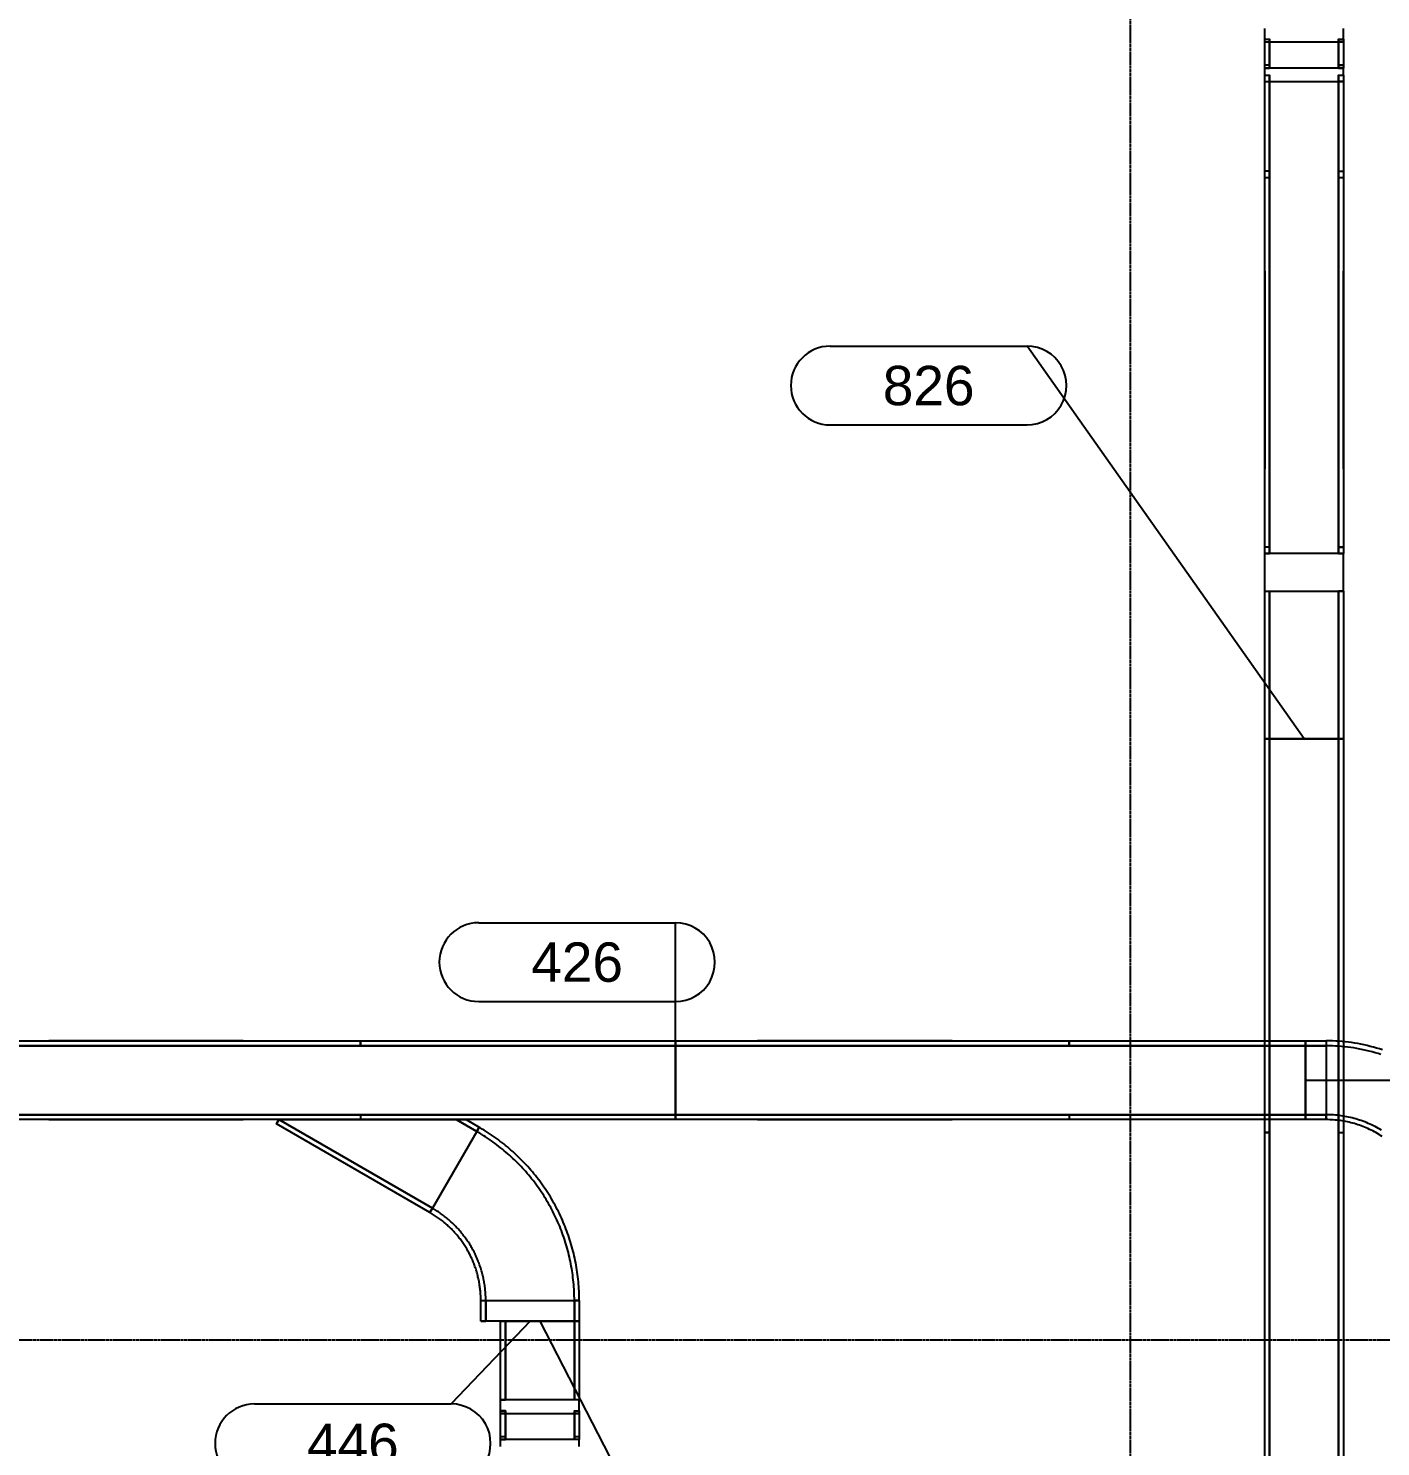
# Model space of a CAD drawing. Header units: inches. Extents: x -21257 to 11444, y 0 to 8704.
# Drawn here: x 1192.2 to 1604.3, y 5811 to 6243.2 of the extents above; entities that cross this region are included whole.
import ezdxf
from ezdxf.enums import TextEntityAlignment as Align

# ---------------------------------------------------------------- set-up
doc = ezdxf.new("R2010")
doc.units = ezdxf.units.IN
doc.header["$MEASUREMENT"] = 0
doc.linetypes.add('CENTER2', pattern=[1.125, 0.75, -0.125, 0.125, -0.125])
for name, color, linetype in [('400-CONV-LAYOUT', 1, 'Continuous'), ('400-CONV-NUMBERS', 1, 'Continuous'), ('800-CONV-LAYOUT', 54, 'Continuous'), ('800-CONV-NUMBERS', 54, 'Continuous'), ('Bldg_Cline', 8, 'CENTER2')]:
    doc.layers.add(name, color=color, linetype=linetype)
doc.styles.get("Standard").update_dxf_attribs({"font": 'helvl.shx'})

# ---------------------------------------------------------------- blocks, each defined once
blk = doc.blocks.new('DCBLOCK')
at = {"linetype": 'Continuous'}
for p, q in [((-0.625, 0), (0, 0)), ((-0.625, -0.25), (0, -0.25))]:
    blk.add_line(p, q, dxfattribs=at)
for centre, start, end in [((-0.625, -0.125), 90, 269.9999), ((0, -0.125), 269.9999, 90)]:
    blk.add_arc(centre, 0.125, start, end)
blk.add_attdef('FORTNAITEM', text='', height=0.125).set_placement((-0.3125, -0.125), align=Align.MIDDLE_CENTER)
at = {"flags": 1}
blk.add_attdef('SERIALNUM', (-0.625, -0.3437), '', height=0.125, dxfattribs=at)
blk = doc.blocks.new('Promise-US15-100330-00-10-003 Bldg Colums')
at = {"layer": 'Bldg_Cline'}
for p, q in [((600, 7193.33), (600, 9.33)), ((72, 5328), (6000, 5328))]:
    blk.add_line(p, q, dxfattribs=at)

msp = doc.modelspace()

# ---------------------------------------------------------------- linework, layer by layer
at = {"layer": '400-CONV-LAYOUT', "linetype": 'Continuous'}
for p, q in [((1293.47, 5933.17, 323.5), (1293.47, 5934.67, 323.5)), ((1293.47, 5934.67, 330), (1293.47, 5933.17, 330)), ((1389.47, 5933.17, 323.5), (1389.47, 5934.67, 323.5)), ((1389.47, 5934.67, 330), (1389.47, 5933.17, 330)), ((1389.47, 5934.67, 323.5), (1389.47, 5933.17, 323.5)), ((1389.47, 5934.67, 330), (1389.47, 5933.17, 330)), ((1509.47, 5934.67, 330), (1509.47, 5933.17, 330)), ((1509.47, 5933.17, 323.5), (1509.47, 5934.67, 323.5)), ((1581.47, 5934.67, 330), (1581.47, 5933.17, 330)), ((1581.47, 5934.67, 323.5), (1581.47, 5933.17, 323.5)), ((1581.47, 5934.67, 330), (1581.47, 5933.17, 330)), ((1581.47, 5933.17, 320.5), (1581.47, 5934.67, 320.5)), ((1587.72, 5934.67, 330), (1587.72, 5933.17, 330)), ((1587.72, 5934.67, 320.5), (1587.72, 5933.17, 320.5)), ((1293.47, 5933.17, 330), (1293.47, 5933.17, 323.5)), ((1389.47, 5933.17, 330), (1389.47, 5933.17, 323.5)), ((1389.47, 5933.17, 323.5), (1389.47, 5933.17, 330)), ((1509.47, 5933.17, 330), (1509.47, 5933.17, 323.5)), ((1581.47, 5933.17, 323.5), (1581.47, 5933.17, 330)), ((1581.47, 5933.17, 330), (1581.47, 5933.17, 320.5)), ((1587.72, 5933.17, 320.5), (1587.72, 5933.17, 330)), ((1293.47, 5912.17, 323.5), (1293.47, 5910.67, 323.5)), ((1293.47, 5912.17, 330), (1293.47, 5912.17, 323.5)), ((1293.47, 5912.17, 330), (1293.47, 5910.67, 330)), ((1389.47, 5912.17, 323.5), (1389.47, 5910.67, 323.5)), ((1389.47, 5912.17, 330), (1389.47, 5912.17, 323.5)), ((1389.47, 5912.17, 330), (1389.47, 5910.67, 330)), ((1389.47, 5912.17, 323.5), (1389.47, 5910.67, 323.5)), ((1389.47, 5912.17, 330), (1389.47, 5912.17, 323.5)), ((1389.47, 5910.67, 330), (1389.47, 5912.17, 330)), ((1509.47, 5912.17, 330), (1509.47, 5910.67, 330)), ((1509.47, 5912.17, 330), (1509.47, 5912.17, 323.5)), ((1509.47, 5912.17, 323.5), (1509.47, 5910.67, 323.5)), ((1581.47, 5910.67, 330), (1581.47, 5912.17, 330)), ((1581.47, 5912.17, 330), (1581.47, 5912.17, 323.5)), ((1581.47, 5912.17, 323.5), (1581.47, 5910.67, 323.5)), ((1581.47, 5912.17, 330), (1581.47, 5910.67, 330)), ((1581.47, 5912.17, 330), (1581.47, 5912.17, 320.5)), ((1581.47, 5912.17, 320.5), (1581.47, 5910.67, 320.5)), ((1587.72, 5910.67, 330), (1587.72, 5912.17, 330)), ((1587.72, 5912.17, 330), (1587.72, 5912.17, 320.5)), ((1587.72, 5912.17, 320.5), (1587.72, 5910.67, 320.5)), ((1330.12, 5855.52, 330), (1331.62, 5855.52, 330)), ((1330.12, 5855.52, 320.5), (1331.62, 5855.52, 320.5)), ((1331.62, 5855.52, 320.5), (1331.62, 5855.52, 330)), ((1360.12, 5855.52, 330), (1358.62, 5855.52, 330)), ((1358.62, 5855.52, 330), (1358.62, 5855.52, 320.5)), ((1358.62, 5855.52, 320.5), (1360.12, 5855.52, 320.5)), ((1330.12, 5849.27, 330), (1331.62, 5849.27, 330)), ((1331.62, 5849.27, 320.5), (1330.12, 5849.27, 320.5)), ((1331.62, 5849.27, 330), (1331.62, 5849.27, 320.5)), ((1337.62, 5849.27, 330), (1336.12, 5849.27, 330)), ((1337.62, 5849.27, 323.5), (1336.12, 5849.27, 323.5)), ((1337.62, 5849.27, 330), (1337.62, 5849.27, 323.5)), ((1360.12, 5849.27, 330), (1358.62, 5849.27, 330)), ((1358.62, 5849.27, 330), (1358.62, 5849.27, 323.5)), ((1358.62, 5849.27, 323.5), (1360.12, 5849.27, 323.5)), ((1358.62, 5849.27, 330), (1360.12, 5849.27, 330)), ((1358.62, 5849.27, 330), (1358.62, 5849.27, 320.5)), ((1358.62, 5849.27, 320.5), (1360.12, 5849.27, 320.5)), ((1336.12, 5825.27, 330), (1337.62, 5825.27, 330)), ((1337.62, 5825.27, 323.5), (1336.12, 5825.27, 323.5)), ((1337.62, 5825.27, 330), (1337.62, 5825.27, 323.5)), ((1360.12, 5825.27, 330), (1358.62, 5825.27, 330)), ((1358.62, 5825.27, 323.5), (1358.62, 5825.27, 330)), ((1360.12, 5825.27, 323.5), (1358.62, 5825.27, 323.5)), ((1337.62, 5821.97, 323.28), (1336.12, 5821.97, 323.28)), ((1337.62, 5821.12, 329.73), (1336.12, 5821.12, 329.73)), ((1337.62, 5821.12, 329.73), (1337.62, 5821.97, 323.28)), ((1358.62, 5821.12, 329.73), (1358.62, 5821.97, 323.28)), ((1358.62, 5821.97, 323.28), (1360.12, 5821.97, 323.28)), ((1360.12, 5821.12, 329.73), (1358.62, 5821.12, 329.73)), ((1337.62, 5814.04, 322.24), (1336.12, 5814.04, 322.24)), ((1337.62, 5813.19, 328.68), (1337.62, 5814.04, 322.24)), ((1358.62, 5814.04, 322.24), (1358.62, 5813.19, 328.68)), ((1360.12, 5814.04, 322.24), (1358.62, 5814.04, 322.24)), ((1336.12, 5813.19, 328.68), (1337.62, 5813.19, 328.68)), ((1360.12, 5813.19, 328.68), (1358.62, 5813.19, 328.68))]:
    msp.add_line(p, q, dxfattribs=at)
at = {"layer": '400-CONV-LAYOUT'}
for p, q in [((1336.12, 5821.97), (1336.12, 5825.27)), ((1360.12, 5821.97), (1360.12, 5825.27)), ((1336.12, 5811.01), (1336.12, 5813.19)), ((1360.12, 5811.01), (1360.12, 5813.19))]:
    msp.add_line(p, q, dxfattribs=at)
for points in [[(1604.91, 5931.92, 320.5), (1603.98, 5932.21, 320.5), (1603.05, 5932.49, 320.5), (1602.12, 5932.76, 320.5), (1601.18, 5933, 320.5), (1600.24, 5933.23, 320.5), (1599.29, 5933.44, 320.5), (1598.34, 5933.64, 320.5), (1597.38, 5933.82, 320.5), (1596.43, 5933.98, 320.5), (1595.47, 5934.13, 320.5), (1594.51, 5934.25, 320.5), (1593.54, 5934.36, 320.5), (1592.57, 5934.46, 320.5), (1591.61, 5934.54, 320.5), (1590.64, 5934.6, 320.5), (1589.67, 5934.64, 320.5), (1588.7, 5934.66, 320.5), (1587.73, 5934.67, 320.5)], [(1604.44, 5930.49, 320.5), (1603.54, 5930.78, 320.5), (1602.63, 5931.05, 320.5), (1601.72, 5931.31, 320.5), (1600.81, 5931.55, 320.5), (1599.89, 5931.77, 320.5), (1598.97, 5931.98, 320.5), (1598.05, 5932.17, 320.5), (1597.12, 5932.34, 320.5), (1596.19, 5932.5, 320.5), (1595.26, 5932.64, 320.5), (1594.32, 5932.76, 320.5), (1593.38, 5932.87, 320.5), (1592.44, 5932.96, 320.5), (1591.5, 5933.04, 320.5), (1590.56, 5933.1, 320.5), (1589.62, 5933.14, 320.5), (1588.67, 5933.17, 320.5), (1587.73, 5933.17, 320.5)], [(1360.12, 5855.52, 320.5), (1360.12, 5856.24, 320.5), (1360.11, 5856.96, 320.5), (1360.09, 5857.68, 320.5), (1360.06, 5858.4, 320.5), (1360.02, 5859.12, 320.5), (1359.97, 5859.84, 320.5), (1359.91, 5860.56, 320.5), (1359.85, 5861.28, 320.5), (1359.78, 5862, 320.5), (1359.7, 5862.72, 320.5), (1359.61, 5863.43, 320.5), (1359.51, 5864.15, 320.5), (1359.4, 5864.86, 320.5), (1359.29, 5865.57, 320.5), (1359.17, 5866.28, 320.5), (1359.03, 5866.99, 320.5), (1358.89, 5867.7, 320.5), (1358.75, 5868.41, 320.5), (1358.59, 5869.11, 320.5), (1358.42, 5869.82, 320.5), (1358.25, 5870.52, 320.5), (1358.07, 5871.21, 320.5), (1357.88, 5871.91, 320.5), (1357.68, 5872.6, 320.5), (1357.48, 5873.3, 320.5), (1357.26, 5873.98, 320.5), (1357.04, 5874.67, 320.5), (1356.81, 5875.35, 320.5), (1356.57, 5876.04, 320.5), (1356.32, 5876.71, 320.5), (1356.07, 5877.39, 320.5), (1355.81, 5878.06, 320.5), (1355.53, 5878.73, 320.5), (1355.26, 5879.4, 320.5), (1354.97, 5880.06, 320.5), (1354.68, 5880.72, 320.5), (1354.37, 5881.37, 320.5), (1354.06, 5882.02, 320.5), (1353.75, 5882.67, 320.5), (1353.42, 5883.32, 320.5), (1353.09, 5883.96, 320.5), (1352.75, 5884.59, 320.5), (1352.4, 5885.23, 320.5), (1352.05, 5885.85, 320.5), (1351.68, 5886.48, 320.5), (1351.31, 5887.1, 320.5), (1350.94, 5887.71, 320.5), (1350.55, 5888.32, 320.5), (1350.16, 5888.93, 320.5), (1349.76, 5889.53, 320.5), (1349.36, 5890.13, 320.5), (1348.94, 5890.72, 320.5), (1348.52, 5891.31, 320.5), (1348.1, 5891.89, 320.5), (1347.66, 5892.46, 320.5), (1347.22, 5893.04, 320.5), (1346.77, 5893.6, 320.5), (1346.32, 5894.16, 320.5), (1345.86, 5894.72, 320.5), (1345.39, 5895.27, 320.5), (1344.92, 5895.81, 320.5), (1344.44, 5896.35, 320.5), (1343.95, 5896.89, 320.5), (1343.46, 5897.41, 320.5), (1342.96, 5897.93, 320.5), (1342.46, 5898.45, 320.5), (1341.95, 5898.96, 320.5), (1341.43, 5899.46, 320.5), (1340.91, 5899.96, 320.5), (1340.38, 5900.45, 320.5), (1339.84, 5900.94, 320.5), (1339.3, 5901.41, 320.5), (1338.76, 5901.89, 320.5), (1338.21, 5902.35, 320.5), (1337.65, 5902.81, 320.5), (1337.09, 5903.26, 320.5), (1336.52, 5903.71, 320.5), (1335.95, 5904.15, 320.5), (1335.37, 5904.58, 320.5), (1334.79, 5905.01, 320.5), (1334.2, 5905.42, 320.5), (1333.61, 5905.84, 320.5), (1333.01, 5906.24, 320.5), (1332.41, 5906.64, 320.5), (1331.8, 5907.03, 320.5), (1331.19, 5907.41, 320.5), (1330.57, 5907.79, 320.5), (1329.95, 5908.15, 320.5), (1329.33, 5908.52, 320.5)], [(1604.63, 5907.43, 320.5), (1604.14, 5907.72, 320.5), (1603.64, 5908.01, 320.5), (1603.14, 5908.28, 320.5), (1602.63, 5908.55, 320.5), (1602.12, 5908.81, 320.5), (1601.6, 5909.06, 320.5), (1601.08, 5909.3, 320.5), (1600.56, 5909.53, 320.5), (1600.03, 5909.75, 320.5), (1599.49, 5909.97, 320.5), (1598.96, 5910.17, 320.5), (1598.42, 5910.36, 320.5), (1597.87, 5910.55, 320.5), (1597.33, 5910.72, 320.5), (1596.78, 5910.89, 320.5), (1596.23, 5911.04, 320.5), (1595.67, 5911.19, 320.5), (1595.11, 5911.32, 320.5), (1594.55, 5911.45, 320.5), (1593.99, 5911.56, 320.5), (1593.43, 5911.67, 320.5), (1592.86, 5911.76, 320.5), (1592.3, 5911.85, 320.5), (1591.73, 5911.93, 320.5), (1591.16, 5911.99, 320.5), (1590.59, 5912.05, 320.5), (1590.02, 5912.09, 320.5), (1589.44, 5912.13, 320.5), (1588.87, 5912.15, 320.5), (1588.3, 5912.17, 320.5), (1587.72, 5912.17, 320.5)], [(1604.77, 5905.56, 320.5), (1604.31, 5905.86, 320.5), (1603.85, 5906.15, 320.5), (1603.38, 5906.43, 320.5), (1602.9, 5906.7, 320.5), (1602.42, 5906.96, 320.5), (1601.94, 5907.22, 320.5), (1601.45, 5907.46, 320.5), (1600.96, 5907.7, 320.5), (1600.46, 5907.93, 320.5), (1599.96, 5908.15, 320.5), (1599.46, 5908.36, 320.5), (1598.95, 5908.57, 320.5), (1598.44, 5908.76, 320.5), (1597.92, 5908.95, 320.5), (1597.41, 5909.12, 320.5), (1596.88, 5909.29, 320.5), (1596.36, 5909.44, 320.5), (1595.83, 5909.59, 320.5), (1595.3, 5909.73, 320.5), (1594.77, 5909.86, 320.5), (1594.24, 5909.98, 320.5), (1593.7, 5910.09, 320.5), (1593.17, 5910.19, 320.5), (1592.63, 5910.28, 320.5), (1592.09, 5910.36, 320.5), (1591.54, 5910.44, 320.5), (1591, 5910.5, 320.5), (1590.46, 5910.55, 320.5), (1589.91, 5910.6, 320.5), (1589.36, 5910.63, 320.5), (1588.82, 5910.65, 320.5), (1588.27, 5910.67, 320.5), (1587.72, 5910.67, 320.5)], [(1358.62, 5855.52, 320.5), (1358.62, 5856.22, 320.5), (1358.61, 5856.93, 320.5), (1358.59, 5857.63, 320.5), (1358.56, 5858.33, 320.5), (1358.52, 5859.03, 320.5), (1358.47, 5859.74, 320.5), (1358.42, 5860.44, 320.5), (1358.36, 5861.14, 320.5), (1358.29, 5861.84, 320.5), (1358.21, 5862.54, 320.5), (1358.12, 5863.24, 320.5), (1358.03, 5863.94, 320.5), (1357.92, 5864.63, 320.5), (1357.81, 5865.33, 320.5), (1357.69, 5866.02, 320.5), (1357.56, 5866.71, 320.5), (1357.42, 5867.4, 320.5), (1357.28, 5868.09, 320.5), (1357.13, 5868.78, 320.5), (1356.97, 5869.46, 320.5), (1356.8, 5870.15, 320.5), (1356.62, 5870.83, 320.5), (1356.44, 5871.51, 320.5), (1356.24, 5872.18, 320.5), (1356.04, 5872.86, 320.5), (1355.83, 5873.53, 320.5), (1355.61, 5874.2, 320.5), (1355.39, 5874.87, 320.5), (1355.16, 5875.53, 320.5), (1354.92, 5876.19, 320.5), (1354.67, 5876.85, 320.5), (1354.41, 5877.51, 320.5), (1354.15, 5878.16, 320.5), (1353.88, 5878.81, 320.5), (1353.6, 5879.45, 320.5), (1353.31, 5880.1, 320.5), (1353.01, 5880.74, 320.5), (1352.71, 5881.37, 320.5), (1352.4, 5882, 320.5), (1352.09, 5882.63, 320.5), (1351.76, 5883.26, 320.5), (1351.43, 5883.88, 320.5), (1351.09, 5884.49, 320.5), (1350.74, 5885.11, 320.5), (1350.39, 5885.72, 320.5), (1350.03, 5886.32, 320.5), (1349.66, 5886.92, 320.5), (1349.29, 5887.52, 320.5), (1348.91, 5888.11, 320.5), (1348.52, 5888.69, 320.5), (1348.12, 5889.28, 320.5), (1347.72, 5889.85, 320.5), (1347.31, 5890.43, 320.5), (1346.89, 5890.99, 320.5), (1346.47, 5891.56, 320.5), (1346.04, 5892.11, 320.5), (1345.6, 5892.67, 320.5), (1345.16, 5893.21, 320.5), (1344.71, 5893.75, 320.5), (1344.26, 5894.29, 320.5), (1343.79, 5894.82, 320.5), (1343.33, 5895.35, 320.5), (1342.85, 5895.87, 320.5), (1342.37, 5896.38, 320.5), (1341.88, 5896.89, 320.5), (1341.39, 5897.39, 320.5), (1340.89, 5897.89, 320.5), (1340.39, 5898.38, 320.5), (1339.88, 5898.87, 320.5), (1339.36, 5899.35, 320.5), (1338.84, 5899.82, 320.5), (1338.32, 5900.29, 320.5), (1337.78, 5900.75, 320.5), (1337.25, 5901.2, 320.5), (1336.7, 5901.65, 320.5), (1336.15, 5902.09, 320.5), (1335.6, 5902.52, 320.5), (1335.04, 5902.95, 320.5), (1334.48, 5903.37, 320.5), (1333.91, 5903.79, 320.5), (1333.34, 5904.2, 320.5), (1332.76, 5904.6, 320.5), (1332.18, 5904.99, 320.5), (1331.59, 5905.38, 320.5), (1331, 5905.76, 320.5), (1330.4, 5906.13, 320.5), (1329.8, 5906.5, 320.5), (1329.19, 5906.86, 320.5), (1328.58, 5907.21, 320.5)], [(1331.62, 5855.52, 320.5), (1331.62, 5855.9, 320.5), (1331.61, 5856.29, 320.5), (1331.6, 5856.67, 320.5), (1331.59, 5857.05, 320.5), (1331.57, 5857.44, 320.5), (1331.54, 5857.82, 320.5), (1331.51, 5858.21, 320.5), (1331.48, 5858.59, 320.5), (1331.44, 5858.97, 320.5), (1331.4, 5859.35, 320.5), (1331.35, 5859.73, 320.5), (1331.3, 5860.12, 320.5), (1331.24, 5860.5, 320.5), (1331.18, 5860.88, 320.5), (1331.11, 5861.25, 320.5), (1331.04, 5861.63, 320.5), (1330.97, 5862.01, 320.5), (1330.89, 5862.39, 320.5), (1330.81, 5862.76, 320.5), (1330.72, 5863.14, 320.5), (1330.63, 5863.51, 320.5), (1330.53, 5863.88, 320.5), (1330.43, 5864.25, 320.5), (1330.32, 5864.62, 320.5), (1330.21, 5864.99, 320.5), (1330.1, 5865.36, 320.5), (1329.98, 5865.72, 320.5), (1329.86, 5866.09, 320.5), (1329.73, 5866.45, 320.5), (1329.6, 5866.81, 320.5), (1329.46, 5867.17, 320.5), (1329.32, 5867.53, 320.5), (1329.18, 5867.88, 320.5), (1329.03, 5868.24, 320.5), (1328.88, 5868.59, 320.5), (1328.72, 5868.94, 320.5), (1328.56, 5869.29, 320.5), (1328.4, 5869.64, 320.5), (1328.23, 5869.99, 320.5), (1328.05, 5870.33, 320.5), (1327.88, 5870.67, 320.5), (1327.69, 5871.01, 320.5), (1327.51, 5871.35, 320.5), (1327.32, 5871.68, 320.5), (1327.13, 5872.01, 320.5), (1326.93, 5872.34, 320.5), (1326.73, 5872.67, 320.5), (1326.52, 5873, 320.5), (1326.32, 5873.32, 320.5), (1326.1, 5873.64, 320.5), (1325.89, 5873.96, 320.5), (1325.67, 5874.27, 320.5), (1325.44, 5874.58, 320.5), (1325.22, 5874.89, 320.5), (1324.98, 5875.2, 320.5), (1324.75, 5875.51, 320.5), (1324.51, 5875.81, 320.5), (1324.27, 5876.11, 320.5), (1324.02, 5876.4, 320.5), (1323.78, 5876.7, 320.5), (1323.52, 5876.99, 320.5), (1323.27, 5877.27, 320.5), (1323.01, 5877.56, 320.5), (1322.75, 5877.84, 320.5), (1322.48, 5878.12, 320.5), (1322.21, 5878.39, 320.5), (1321.94, 5878.66, 320.5), (1321.66, 5878.93, 320.5), (1321.39, 5879.2, 320.5), (1321.1, 5879.46, 320.5), (1320.82, 5879.72, 320.5), (1320.53, 5879.97, 320.5), (1320.24, 5880.22, 320.5), (1319.95, 5880.47, 320.5), (1319.65, 5880.72, 320.5), (1319.35, 5880.96, 320.5), (1319.05, 5881.19, 320.5), (1318.74, 5881.43, 320.5), (1318.44, 5881.66, 320.5), (1318.12, 5881.88, 320.5), (1317.81, 5882.11, 320.5), (1317.5, 5882.33, 320.5), (1317.18, 5882.54, 320.5), (1316.86, 5882.75, 320.5), (1316.53, 5882.96, 320.5), (1316.21, 5883.17, 320.5), (1315.88, 5883.37, 320.5), (1315.55, 5883.56, 320.5), (1315.22, 5883.75, 320.5)], [(1330.12, 5855.52, 320.5), (1330.12, 5855.88, 320.5), (1330.12, 5856.25, 320.5), (1330.1, 5856.62, 320.5), (1330.09, 5856.98, 320.5), (1330.07, 5857.35, 320.5), (1330.05, 5857.72, 320.5), (1330.02, 5858.08, 320.5), (1329.99, 5858.45, 320.5), (1329.95, 5858.81, 320.5), (1329.91, 5859.18, 320.5), (1329.86, 5859.54, 320.5), (1329.81, 5859.9, 320.5), (1329.76, 5860.27, 320.5), (1329.7, 5860.63, 320.5), (1329.64, 5860.99, 320.5), (1329.57, 5861.35, 320.5), (1329.5, 5861.71, 320.5), (1329.42, 5862.07, 320.5), (1329.34, 5862.43, 320.5), (1329.26, 5862.78, 320.5), (1329.17, 5863.14, 320.5), (1329.08, 5863.49, 320.5), (1328.98, 5863.85, 320.5), (1328.88, 5864.2, 320.5), (1328.78, 5864.55, 320.5), (1328.67, 5864.9, 320.5), (1328.56, 5865.25, 320.5), (1328.44, 5865.6, 320.5), (1328.32, 5865.94, 320.5), (1328.19, 5866.29, 320.5), (1328.06, 5866.63, 320.5), (1327.93, 5866.97, 320.5), (1327.79, 5867.31, 320.5), (1327.65, 5867.65, 320.5), (1327.5, 5867.99, 320.5), (1327.36, 5868.32, 320.5), (1327.2, 5868.66, 320.5), (1327.04, 5868.99, 320.5), (1326.88, 5869.32, 320.5), (1326.72, 5869.64, 320.5), (1326.55, 5869.97, 320.5), (1326.38, 5870.29, 320.5), (1326.2, 5870.61, 320.5), (1326.02, 5870.93, 320.5), (1325.83, 5871.25, 320.5), (1325.65, 5871.57, 320.5), (1325.45, 5871.88, 320.5), (1325.26, 5872.19, 320.5), (1325.06, 5872.5, 320.5), (1324.86, 5872.8, 320.5), (1324.65, 5873.11, 320.5), (1324.44, 5873.41, 320.5), (1324.23, 5873.7, 320.5), (1324.01, 5874, 320.5), (1323.79, 5874.29, 320.5), (1323.57, 5874.58, 320.5), (1323.34, 5874.87, 320.5), (1323.11, 5875.16, 320.5), (1322.88, 5875.44, 320.5), (1322.64, 5875.72, 320.5), (1322.4, 5876, 320.5), (1322.15, 5876.27, 320.5), (1321.91, 5876.54, 320.5), (1321.66, 5876.81, 320.5), (1321.4, 5877.07, 320.5), (1321.15, 5877.34, 320.5), (1320.89, 5877.59, 320.5), (1320.62, 5877.85, 320.5), (1320.36, 5878.1, 320.5), (1320.09, 5878.35, 320.5), (1319.82, 5878.6, 320.5), (1319.54, 5878.84, 320.5), (1319.27, 5879.08, 320.5), (1318.99, 5879.32, 320.5), (1318.7, 5879.55, 320.5), (1318.42, 5879.78, 320.5), (1318.13, 5880.01, 320.5), (1317.84, 5880.23, 320.5), (1317.54, 5880.45, 320.5), (1317.25, 5880.67, 320.5), (1316.95, 5880.88, 320.5), (1316.65, 5881.09, 320.5), (1316.34, 5881.29, 320.5), (1316.04, 5881.5, 320.5), (1315.73, 5881.69, 320.5), (1315.42, 5881.89, 320.5), (1315.11, 5882.08, 320.5), (1314.79, 5882.27, 320.5), (1314.47, 5882.45, 320.5)]]:
    msp.add_polyline3d(points, dxfattribs=at)
for points in [[(1173.47, 5934.67, 323.5), (1389.47, 5934.67, 323.5), (1389.47, 5933.17, 323.5), (1173.47, 5933.17, 323.5)], [(1173.47, 5934.67, 330), (1389.47, 5934.67, 330), (1389.47, 5933.17, 330), (1173.47, 5933.17, 330)], [(1219.47, 5934.67, 323.5), (1219.47, 5934.67, 311.18), (1198.47, 5934.67, 323.5), (1219.47, 5934.67, 323.5)], [(1257.72, 5934.67, 323.5), (1257.72, 5934.67, 311.18), (1219.47, 5934.67, 311.18), (1219.47, 5934.67, 323.5)], [(1389.47, 5934.67, 323.5), (1581.47, 5934.67, 323.5), (1581.47, 5933.17, 323.5), (1389.47, 5933.17, 323.5)], [(1389.47, 5934.67, 330), (1581.47, 5934.67, 330), (1581.47, 5933.17, 330), (1389.47, 5933.17, 330)], [(1435.47, 5934.67, 323.5), (1435.47, 5934.67, 311.18), (1414.47, 5934.67, 323.5), (1435.47, 5934.67, 323.5)], [(1473.72, 5934.67, 323.5), (1473.72, 5934.67, 311.18), (1435.47, 5934.67, 311.18), (1435.47, 5934.67, 323.5)], [(1581.47, 5934.67, 330), (1587.72, 5934.67, 330), (1587.72, 5933.17, 330), (1581.47, 5933.17, 330)], [(1581.47, 5934.67, 320.5), (1587.72, 5934.67, 320.5), (1587.72, 5933.17, 320.5), (1581.47, 5933.17, 320.5)], [(1173.47, 5933.17, 330), (1389.47, 5933.17, 330), (1389.47, 5912.17, 330), (1173.47, 5912.17, 330)], [(1173.47, 5933.17, 330), (1389.47, 5933.17, 330), (1389.47, 5933.17, 323.5), (1173.47, 5933.17, 323.5)], [(1389.47, 5933.17, 330), (1581.47, 5933.17, 330), (1581.47, 5912.17, 330), (1389.47, 5912.17, 330)], [(1389.47, 5933.17, 330), (1581.47, 5933.17, 330), (1581.47, 5933.17, 323.5), (1389.47, 5933.17, 323.5)], [(1581.47, 5933.17, 330), (1587.72, 5933.17, 330), (1587.72, 5933.17, 320.5), (1581.47, 5933.17, 320.5)], [(1581.47, 5933.17, 330), (1587.72, 5933.17, 330), (1587.72, 5912.17, 330), (1581.47, 5912.17, 330)], [(1173.47, 5912.17, 330), (1389.47, 5912.17, 330), (1389.47, 5912.17, 323.5), (1173.47, 5912.17, 323.5)], [(1173.47, 5912.17, 323.5), (1389.47, 5912.17, 323.5), (1389.47, 5910.67, 323.5), (1173.47, 5910.67, 323.5)], [(1173.47, 5912.17, 330), (1389.47, 5912.17, 330), (1389.47, 5910.67, 330), (1173.47, 5910.67, 330)], [(1219.47, 5910.67, 323.5), (1219.47, 5910.67, 311.18), (1198.47, 5910.67, 323.5), (1219.47, 5910.67, 323.5)], [(1257.72, 5910.67, 323.5), (1257.72, 5910.67, 311.18), (1219.47, 5910.67, 311.18), (1219.47, 5910.67, 323.5)], [(1314.62, 5882.36, 330), (1267.86, 5909.36, 330), (1268.61, 5910.66, 330), (1315.37, 5883.66, 330)], [(1314.62, 5882.36, 320.5), (1267.86, 5909.36, 320.5), (1268.61, 5910.66, 320.5), (1315.37, 5883.66, 320.5)], [(1267.86, 5909.36, 330), (1267.86, 5909.36, 320.5), (1268.61, 5910.66, 320.5), (1268.61, 5910.66, 330)], [(1315.37, 5883.66, 330), (1268.61, 5910.66, 330), (1268.61, 5910.66, 320.5), (1315.37, 5883.66, 320.5)], [(1268.61, 5910.66, 330), (1268.61, 5910.66, 320.5), (1322.61, 5910.66, 320.5), (1322.61, 5910.66, 330)], [(1315.37, 5883.66, 330), (1268.61, 5910.66, 330), (1322.61, 5910.66, 330), (1328.87, 5907.05, 330)], [(1328.87, 5907.05, 330), (1322.61, 5910.66, 330), (1325.61, 5910.66, 330), (1329.62, 5908.35, 330)], [(1328.87, 5907.05, 320.5), (1322.61, 5910.66, 320.5), (1325.61, 5910.66, 320.5), (1329.62, 5908.35, 320.5)], [(1328.87, 5907.05, 330), (1322.61, 5910.66, 330), (1322.61, 5910.66, 320.5), (1328.87, 5907.05, 320.5)], [(1325.61, 5910.66, 330), (1322.61, 5910.66, 330), (1322.61, 5910.66, 320.5), (1325.61, 5910.66, 320.5)], [(1389.47, 5912.17, 330), (1581.47, 5912.17, 330), (1581.47, 5912.17, 323.5), (1389.47, 5912.17, 323.5)], [(1389.47, 5912.17, 323.5), (1581.47, 5912.17, 323.5), (1581.47, 5910.67, 323.5), (1389.47, 5910.67, 323.5)], [(1389.47, 5912.17, 330), (1581.47, 5912.17, 330), (1581.47, 5910.67, 330), (1389.47, 5910.67, 330)], [(1435.47, 5910.67, 323.5), (1435.47, 5910.67, 311.18), (1414.47, 5910.67, 323.5), (1435.47, 5910.67, 323.5)], [(1473.72, 5910.67, 323.5), (1473.72, 5910.67, 311.18), (1435.47, 5910.67, 311.18), (1435.47, 5910.67, 323.5)], [(1581.47, 5912.17, 330), (1587.72, 5912.17, 330), (1587.72, 5910.67, 330), (1581.47, 5910.67, 330)], [(1581.47, 5912.17, 320.5), (1587.72, 5912.17, 320.5), (1587.72, 5910.67, 320.5), (1581.47, 5910.67, 320.5)], [(1581.47, 5912.17, 330), (1587.72, 5912.17, 330), (1587.72, 5912.17, 320.5), (1581.47, 5912.17, 320.5)], [(1329.62, 5908.35, 330), (1328.87, 5907.05, 330), (1328.87, 5907.05, 320.5), (1329.62, 5908.35, 320.5)], [(1314.62, 5882.36, 330), (1314.62, 5882.36, 320.5), (1315.37, 5883.66, 320.5), (1315.37, 5883.66, 330)], [(1330.12, 5849.27, 330), (1330.12, 5855.52, 330), (1331.62, 5855.52, 330), (1331.62, 5849.27, 330)], [(1330.12, 5849.27, 320.5), (1330.12, 5855.52, 320.5), (1331.62, 5855.52, 320.5), (1331.62, 5849.27, 320.5)], [(1331.62, 5849.27, 330), (1331.62, 5855.52, 330), (1331.62, 5855.52, 320.5), (1331.62, 5849.27, 320.5)], [(1331.62, 5849.27, 330), (1331.62, 5855.52, 330), (1358.62, 5855.52, 330), (1358.62, 5849.27, 330)], [(1358.62, 5849.27, 330), (1358.62, 5855.52, 330), (1360.12, 5855.52, 330), (1360.12, 5849.27, 330)], [(1358.62, 5849.27, 320.5), (1358.62, 5855.52, 320.5), (1360.12, 5855.52, 320.5), (1360.12, 5849.27, 320.5)], [(1358.62, 5849.27, 330), (1358.62, 5855.52, 330), (1358.62, 5855.52, 320.5), (1358.62, 5849.27, 320.5)], [(1337.62, 5849.27, 330), (1337.62, 5825.27, 330), (1336.12, 5825.27, 330), (1336.12, 5849.27, 330)], [(1337.62, 5849.27, 323.5), (1337.62, 5825.27, 323.5), (1336.12, 5825.27, 323.5), (1336.12, 5849.27, 323.5)], [(1337.62, 5849.27, 330), (1337.62, 5825.27, 330), (1337.62, 5825.27, 323.5), (1337.62, 5849.27, 323.5)], [(1358.62, 5849.27, 330), (1358.62, 5825.27, 330), (1337.62, 5825.27, 330), (1337.62, 5849.27, 330)], [(1360.12, 5849.27, 330), (1360.12, 5825.27, 330), (1358.62, 5825.27, 330), (1358.62, 5849.27, 330)], [(1360.12, 5849.27, 323.5), (1360.12, 5825.27, 323.5), (1358.62, 5825.27, 323.5), (1358.62, 5849.27, 323.5)], [(1358.62, 5849.27, 330), (1358.62, 5825.27, 330), (1358.62, 5825.27, 323.5), (1358.62, 5849.27, 323.5)], [(1337.62, 5821.97, 323.28), (1337.62, 5814.04, 322.24), (1336.12, 5814.04, 322.24), (1336.12, 5821.97, 323.28)], [(1337.62, 5821.12, 329.73), (1337.62, 5813.19, 328.68), (1336.12, 5813.19, 328.68), (1336.12, 5821.12, 329.73)], [(1337.62, 5821.12, 329.73), (1337.62, 5813.19, 328.68), (1337.62, 5814.04, 322.24), (1337.62, 5821.97, 323.28)], [(1358.62, 5821.12, 329.73), (1358.62, 5813.19, 328.68), (1337.62, 5813.19, 328.68), (1337.62, 5821.12, 329.73)], [(1360.12, 5821.97, 323.28), (1360.12, 5814.04, 322.24), (1358.62, 5814.04, 322.24), (1358.62, 5821.97, 323.28)], [(1358.62, 5821.12, 329.73), (1358.62, 5813.19, 328.68), (1358.62, 5814.04, 322.24), (1358.62, 5821.97, 323.28)], [(1360.12, 5821.12, 329.73), (1360.12, 5813.19, 328.68), (1358.62, 5813.19, 328.68), (1358.62, 5821.12, 329.73)]]:
    msp.add_3dface(points, dxfattribs=at)
at = {"layer": '400-CONV-LAYOUT', "invisible_edges": 15}
for points in [[(1601.18, 5933, 330), (1586.76, 5934.67, 330), (1586.78, 5933.17, 330), (1600.81, 5931.55, 330)], [(1601.96, 5932.8, 320.5), (1587.73, 5934.67, 320.5), (1587.73, 5933.17, 320.5), (1601.57, 5931.35, 320.5)], [(1595.67, 5911.19, 330), (1587.15, 5912.17, 330), (1586.78, 5933.17, 330), (1600.81, 5931.55, 330)], [(1328.7, 5908.87, 330), (1337.65, 5902.81, 330), (1336.7, 5901.65, 330), (1327.97, 5907.56, 330)], [(1329.33, 5908.52, 320.5), (1338.11, 5902.43, 320.5), (1337.16, 5901.28, 320.5), (1328.58, 5907.21, 320.5)], [(1595.3, 5909.73, 330), (1587.18, 5910.67, 330), (1587.15, 5912.17, 330), (1595.67, 5911.19, 330)], [(1595.75, 5909.62, 320.5), (1587.72, 5910.67, 320.5), (1587.72, 5912.17, 320.5), (1596.13, 5911.06, 320.5)], [(1314.88, 5883.94, 330), (1319.65, 5880.72, 330), (1336.7, 5901.65, 330), (1327.97, 5907.56, 330)], [(1319.65, 5880.72, 330), (1323.78, 5876.7, 330), (1344.26, 5894.29, 330), (1336.7, 5901.65, 330)], [(1337.65, 5902.81, 330), (1345.39, 5895.27, 330), (1344.26, 5894.29, 330), (1336.7, 5901.65, 330)], [(1338.11, 5902.43, 320.5), (1345.7, 5894.9, 320.5), (1344.56, 5893.93, 320.5), (1337.16, 5901.28, 320.5)], [(1323.78, 5876.7, 330), (1327.13, 5872.01, 330), (1350.39, 5885.72, 330), (1344.26, 5894.29, 330)], [(1345.39, 5895.27, 330), (1351.68, 5886.48, 330), (1350.39, 5885.72, 330), (1344.26, 5894.29, 330)], [(1345.7, 5894.9, 320.5), (1351.86, 5886.17, 320.5), (1350.57, 5885.41, 320.5), (1344.56, 5893.93, 320.5)], [(1314.15, 5882.63, 330), (1318.7, 5879.55, 330), (1319.65, 5880.72, 330), (1314.88, 5883.94, 330)], [(1314.47, 5882.45, 320.5), (1318.94, 5879.36, 320.5), (1319.9, 5880.51, 320.5), (1315.22, 5883.75, 320.5)], [(1327.13, 5872.01, 330), (1329.6, 5866.81, 330), (1354.92, 5876.19, 330), (1350.39, 5885.72, 330)], [(1351.68, 5886.48, 330), (1356.32, 5876.71, 330), (1354.92, 5876.19, 330), (1350.39, 5885.72, 330)], [(1351.86, 5886.17, 320.5), (1356.41, 5876.49, 320.5), (1355, 5875.97, 320.5), (1350.57, 5885.41, 320.5)], [(1318.7, 5879.55, 330), (1322.64, 5875.72, 330), (1323.78, 5876.7, 330), (1319.65, 5880.72, 330)], [(1318.94, 5879.36, 320.5), (1322.8, 5875.53, 320.5), (1323.94, 5876.5, 320.5), (1319.9, 5880.51, 320.5)], [(1322.64, 5875.72, 330), (1325.83, 5871.25, 330), (1327.13, 5872.01, 330), (1323.78, 5876.7, 330)], [(1322.8, 5875.53, 320.5), (1325.93, 5871.09, 320.5), (1327.22, 5871.85, 320.5), (1323.94, 5876.5, 320.5)], [(1329.6, 5866.81, 330), (1331.11, 5861.25, 330), (1357.69, 5866.02, 330), (1354.92, 5876.19, 330)], [(1356.32, 5876.71, 330), (1359.17, 5866.28, 330), (1357.69, 5866.02, 330), (1354.92, 5876.19, 330)], [(1356.41, 5876.49, 320.5), (1359.19, 5866.17, 320.5), (1357.71, 5865.9, 320.5), (1355, 5875.97, 320.5)], [(1331.11, 5861.25, 330), (1331.62, 5855.52, 330), (1358.62, 5855.52, 330), (1357.69, 5866.02, 330)], [(1359.17, 5866.28, 330), (1360.12, 5855.52, 330), (1358.62, 5855.52, 330), (1357.69, 5866.02, 330)], [(1359.19, 5866.17, 320.5), (1360.12, 5855.52, 320.5), (1358.62, 5855.52, 320.5), (1357.71, 5865.9, 320.5)], [(1329.64, 5860.99, 330), (1330.12, 5855.52, 330), (1331.62, 5855.52, 330), (1331.11, 5861.25, 330)], [(1329.65, 5860.93, 320.5), (1330.12, 5855.52, 320.5), (1331.62, 5855.52, 320.5), (1331.12, 5861.19, 320.5)]]:
    msp.add_3dface(points, dxfattribs=at)
at = {"layer": '400-CONV-NUMBERS', "linetype": 'Continuous'}
for p, q in [((1389.47, 5922.67, 330), (1389.47, 5970.67, 360)), ((1581.47, 5922.67, 330), (1729.84, 5922.67, 360)), ((1345.12, 5849.27, 330), (1321.12, 5824.01, 360)), ((1348.12, 5849.27, 330), (1455.81, 5640.17, 360))]:
    msp.add_line(p, q, dxfattribs=at)
at = {"layer": '800-CONV-LAYOUT'}
for p, q in [((1569, 6239.93), (1569, 6243.23)), ((1593, 6239.93), (1593, 6243.23)), ((1569, 6228.98), (1569, 6231.15)), ((1593, 6228.98), (1593, 6231.15)), ((1569, 6071.75), (1569, 6083.23)), ((1593, 6071.75), (1593, 6083.23))]:
    msp.add_line(p, q, dxfattribs=at)
at = {"layer": '800-CONV-LAYOUT', "linetype": 'Continuous'}
for p, q in [((1569, 6239.93, 323.28), (1570.5, 6239.93, 323.28)), ((1569, 6239.09, 329.73), (1570.5, 6239.09, 329.73)), ((1570.5, 6239.93, 323.28), (1570.5, 6239.09, 329.73)), ((1591.5, 6239.93, 323.28), (1593, 6239.93, 323.28)), ((1591.5, 6239.09, 329.73), (1591.5, 6239.93, 323.28)), ((1593, 6239.09, 329.73), (1591.5, 6239.09, 329.73)), ((1570.5, 6232, 322.24), (1569, 6232, 322.24)), ((1569, 6231.15, 328.68), (1570.5, 6231.15, 328.68)), ((1569, 6228.98, 321.58), (1570.5, 6228.98, 321.58)), ((1570.5, 6231.15, 328.68), (1570.5, 6232, 322.24)), ((1570.5, 6228.98, 321.58), (1570.5, 6227.05, 327.78)), ((1591.5, 6232, 322.24), (1593, 6232, 322.24)), ((1591.5, 6231.15, 328.68), (1591.5, 6232, 322.24)), ((1591.5, 6231.15, 328.68), (1593, 6231.15, 328.68)), ((1591.5, 6228.98, 321.58), (1593, 6228.98, 321.58)), ((1591.5, 6227.05, 327.78), (1591.5, 6228.98, 321.58)), ((1569, 6227.05, 327.78), (1570.5, 6227.05, 327.78)), ((1593, 6227.05, 327.78), (1591.5, 6227.05, 327.78)), ((1570.5, 6199.75, 312.49), (1569, 6199.75, 312.49)), ((1570.5, 6197.82, 318.7), (1570.5, 6199.75, 312.49)), ((1591.5, 6199.75, 312.49), (1593, 6199.75, 312.49)), ((1591.5, 6197.82, 318.7), (1591.5, 6199.75, 312.49)), ((1569, 6197.82, 318.7), (1570.5, 6197.82, 318.7)), ((1591.5, 6197.82, 318.7), (1593, 6197.82, 318.7)), ((1570.5, 6085.15, 276.89), (1569, 6085.15, 276.89)), ((1569, 6083.23, 283.1), (1570.5, 6083.23, 283.1)), ((1570.5, 6083.23, 283.1), (1570.5, 6085.15, 276.89)), ((1591.5, 6085.15, 276.89), (1593, 6085.15, 276.89)), ((1591.5, 6083.23, 283.1), (1591.5, 6085.15, 276.89)), ((1591.5, 6083.23, 283.1), (1593, 6083.23, 283.1)), ((1569, 6071.75, 275.5), (1570.5, 6071.75, 275.5)), ((1569, 6071.75, 282), (1570.5, 6071.75, 282)), ((1570.5, 6071.75, 275.5), (1570.5, 6071.75, 282)), ((1591.5, 6071.75, 275.5), (1593, 6071.75, 275.5)), ((1591.5, 6071.75, 282), (1591.5, 6071.75, 275.5)), ((1593, 6071.75, 282), (1591.5, 6071.75, 282)), ((1569, 6026.75, 282), (1570.5, 6026.75, 282)), ((1569, 6026.75, 275.5), (1570.5, 6026.75, 275.5)), ((1570.5, 6026.75, 275.5), (1569, 6026.75, 275.5)), ((1569, 6026.75, 282), (1570.5, 6026.75, 282)), ((1570.5, 6026.75, 275.5), (1570.5, 6026.75, 282)), ((1570.5, 6026.75, 282), (1570.5, 6026.75, 275.5)), ((1593, 6026.75, 282), (1591.5, 6026.75, 282)), ((1591.5, 6026.75, 282), (1591.5, 6026.75, 275.5)), ((1591.5, 6026.75, 275.5), (1593, 6026.75, 275.5)), ((1591.5, 6026.75, 275.5), (1593, 6026.75, 275.5)), ((1591.5, 6026.75, 282), (1591.5, 6026.75, 275.5)), ((1591.5, 6026.75, 282), (1593, 6026.75, 282)), ((1569, 5906.75, 282), (1570.5, 5906.75, 282)), ((1570.5, 5906.75, 275.5), (1569, 5906.75, 275.5)), ((1570.5, 5906.75, 282), (1570.5, 5906.75, 275.5)), ((1591.5, 5906.75, 282), (1593, 5906.75, 282)), ((1591.5, 5906.75, 282), (1591.5, 5906.75, 275.5)), ((1591.5, 5906.75, 275.5), (1593, 5906.75, 275.5))]:
    msp.add_line(p, q, dxfattribs=at)
at = {"layer": '800-CONV-LAYOUT'}
for points in [[(1569, 6232, 322.24), (1569, 6239.93, 323.28), (1570.5, 6239.93, 323.28), (1570.5, 6232, 322.24)], [(1569, 6231.15, 328.68), (1569, 6239.09, 329.73), (1570.5, 6239.09, 329.73), (1570.5, 6231.15, 328.68)], [(1570.5, 6231.15, 328.68), (1570.5, 6239.09, 329.73), (1570.5, 6239.93, 323.28), (1570.5, 6232, 322.24)], [(1570.5, 6231.15, 328.68), (1570.5, 6239.09, 329.73), (1591.5, 6239.09, 329.73), (1591.5, 6231.15, 328.68)], [(1591.5, 6231.15, 328.68), (1591.5, 6239.09, 329.73), (1591.5, 6239.93, 323.28), (1591.5, 6232, 322.24)], [(1591.5, 6232, 322.24), (1591.5, 6239.93, 323.28), (1593, 6239.93, 323.28), (1593, 6232, 322.24)], [(1591.5, 6231.15, 328.68), (1591.5, 6239.09, 329.73), (1593, 6239.09, 329.73), (1593, 6231.15, 328.68)], [(1569, 6085.15, 276.89), (1569, 6228.98, 321.58), (1570.5, 6228.98, 321.58), (1570.5, 6085.15, 276.89)], [(1570.5, 6083.23, 283.1), (1570.5, 6227.05, 327.78), (1570.5, 6228.98, 321.58), (1570.5, 6085.15, 276.89)], [(1591.5, 6083.23, 283.1), (1591.5, 6227.05, 327.78), (1591.5, 6228.98, 321.58), (1591.5, 6085.15, 276.89)], [(1591.5, 6085.15, 276.89), (1591.5, 6228.98, 321.58), (1593, 6228.98, 321.58), (1593, 6085.15, 276.89)], [(1569, 6083.23, 283.1), (1569, 6227.05, 327.78), (1570.5, 6227.05, 327.78), (1570.5, 6083.23, 283.1)], [(1570.5, 6083.23, 283.1), (1570.5, 6227.05, 327.78), (1591.5, 6227.05, 327.78), (1591.5, 6083.23, 283.1)], [(1591.5, 6083.23, 283.1), (1591.5, 6227.05, 327.78), (1593, 6227.05, 327.78), (1593, 6083.23, 283.1)], [(1569, 6165.61, 301.89), (1569, 6169.27, 290.12), (1569, 6132.74, 278.77), (1569, 6129.08, 290.54)], [(1593, 6165.61, 301.89), (1593, 6169.27, 290.12), (1593, 6132.74, 278.77), (1593, 6129.08, 290.54)], [(1569, 6129.08, 290.54), (1569, 6132.74, 278.77), (1569, 6109.03, 284.31), (1569, 6129.08, 290.54)], [(1593, 6129.08, 290.54), (1593, 6132.74, 278.77), (1593, 6109.03, 284.31), (1593, 6129.08, 290.54)], [(1569, 6026.75, 275.5), (1569, 6071.75, 275.5), (1570.5, 6071.75, 275.5), (1570.5, 6026.75, 275.5)], [(1569, 6026.75, 282), (1569, 6071.75, 282), (1570.5, 6071.75, 282), (1570.5, 6026.75, 282)], [(1570.5, 6026.75, 282), (1570.5, 6071.75, 282), (1591.5, 6071.75, 282), (1591.5, 6026.75, 282)], [(1570.5, 6026.75, 282), (1570.5, 6071.75, 282), (1570.5, 6071.75, 275.5), (1570.5, 6026.75, 275.5)], [(1591.5, 6026.75, 282), (1591.5, 6071.75, 282), (1591.5, 6071.75, 275.5), (1591.5, 6026.75, 275.5)], [(1591.5, 6026.75, 275.5), (1591.5, 6071.75, 275.5), (1593, 6071.75, 275.5), (1593, 6026.75, 275.5)], [(1591.5, 6026.75, 282), (1591.5, 6071.75, 282), (1593, 6071.75, 282), (1593, 6026.75, 282)], [(1569, 4706.75, 275.5), (1569, 6026.75, 275.5), (1570.5, 6026.75, 275.5), (1570.5, 4706.75, 275.5)], [(1569, 4706.75, 282), (1569, 6026.75, 282), (1570.5, 6026.75, 282), (1570.5, 4706.75, 282)], [(1570.5, 4706.75, 282), (1570.5, 6026.75, 282), (1591.5, 6026.75, 282), (1591.5, 4706.75, 282)], [(1570.5, 4706.75, 282), (1570.5, 6026.75, 282), (1570.5, 6026.75, 275.5), (1570.5, 4706.75, 275.5)], [(1591.5, 4706.75, 282), (1591.5, 6026.75, 282), (1591.5, 6026.75, 275.5), (1591.5, 4706.75, 275.5)], [(1591.5, 4706.75, 275.5), (1591.5, 6026.75, 275.5), (1593, 6026.75, 275.5), (1593, 4706.75, 275.5)], [(1591.5, 4706.75, 282), (1591.5, 6026.75, 282), (1593, 6026.75, 282), (1593, 4706.75, 282)]]:
    msp.add_3dface(points, dxfattribs=at)
at = {"layer": '800-CONV-NUMBERS', "linetype": 'Continuous'}
msp.add_line((1581, 6026.75, 282), (1496.6, 6146.38, 360), dxfattribs=at)

# ---------------------------------------------------------------- block references
msp.add_blockref('Promise-US15-100330-00-10-003 Bldg Colums', (928.05, 515.51))
at = {"layer": '400-CONV-NUMBERS', "xscale": 96, "yscale": 96, "zscale": 96}
for p, values in [((1389.47, 5970.67, 360), {'FORTNAITEM': '426'}), ((1321.12, 5824.01, 360), {'FORTNAITEM': '446'})]:
    msp.add_blockref('DCBLOCK', p, dxfattribs=at).add_auto_attribs(values)
at = {"layer": '800-CONV-NUMBERS', "xscale": 96, "yscale": 96, "zscale": 96}
msp.add_blockref('DCBLOCK', (1496.6, 6146.38, 360), dxfattribs=at).add_auto_attribs({'FORTNAITEM': '826'})

doc.saveas('drawing.dxf')
